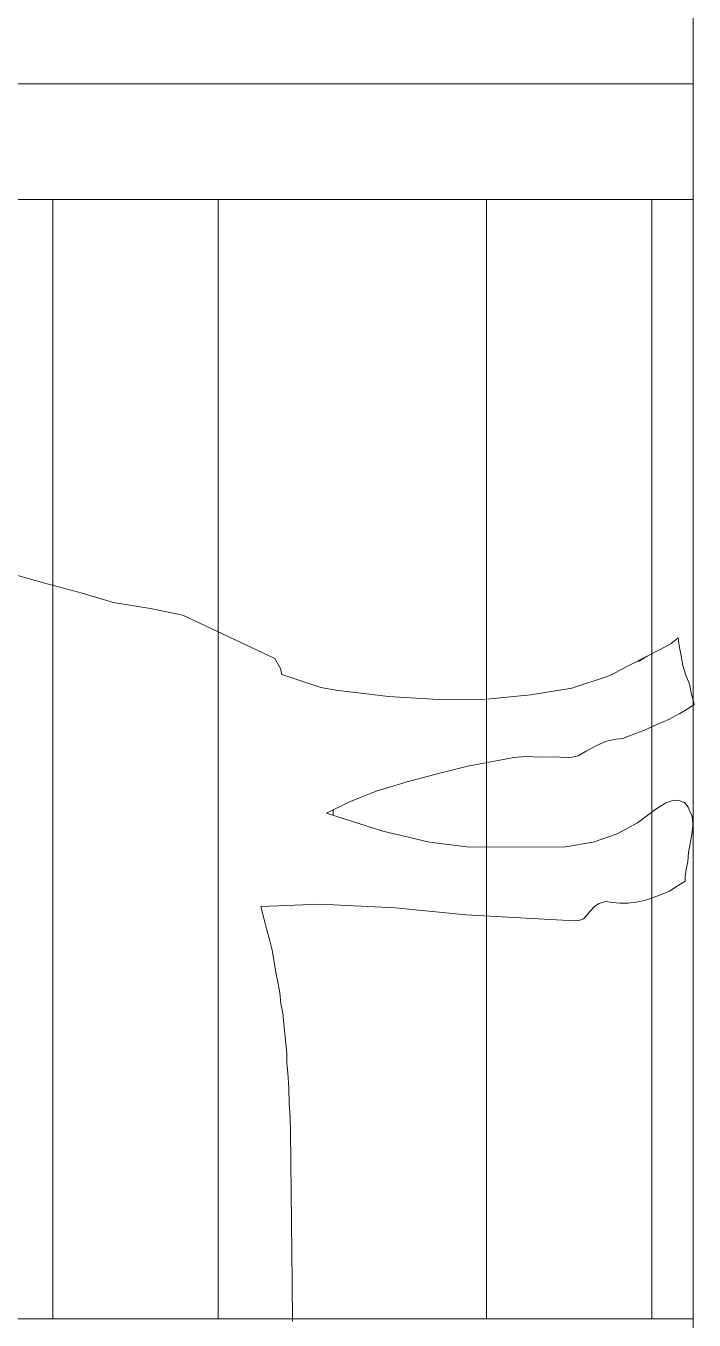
# Model space of a CAD drawing. Header units: millimetres. Extents: x 73 to 57768, y -40361 to 10065.
# Drawn here: x 3866 to 3946.9, y 8216.2 to 8372.8 of the extents above; entities that cross this region are included whole.
import ezdxf

# ---------------------------------------------------------------- set-up
doc = ezdxf.new("R2010")
doc.units = ezdxf.units.MM
doc.layers.add('pogled', color=7, linetype='Continuous', lineweight=5, true_color=0x8db1c3)

msp = doc.modelspace()

# ---------------------------------------------------------------- linework, layer by layer
at = {"layer": 'pogled'}
for p, q in [((3864.172, 8306.537), (3868.609, 8305.296)), ((3864.172, 8306.537), (3868.609, 8305.296)), ((3864.172, 8306.537), (3868.609, 8305.296)), ((3864.172, 8306.537), (3868.609, 8305.296)), ((3868.609, 8305.296), (3872.829, 8304.16)), ((3868.609, 8305.296), (3872.829, 8304.16)), ((3868.609, 8305.296), (3872.829, 8304.16)), ((3868.609, 8305.296), (3872.829, 8304.16)), ((3872.829, 8304.16), (3876.617, 8303.019)), ((3872.829, 8304.16), (3876.617, 8303.019)), ((3872.829, 8304.16), (3876.617, 8303.019)), ((3872.829, 8304.16), (3876.617, 8303.019)), ((3876.617, 8303.019), (3881.299, 8302.249)), ((3876.617, 8303.019), (3881.299, 8302.249)), ((3876.617, 8303.019), (3881.299, 8302.249)), ((3876.617, 8303.019), (3881.299, 8302.249)), ((3881.299, 8302.249), (3885.004, 8301.495)), ((3881.299, 8302.249), (3885.004, 8301.495)), ((3881.299, 8302.249), (3885.004, 8301.495)), ((3881.299, 8302.249), (3885.004, 8301.495)), ((3896.165, 8296.237), (3885.004, 8301.495)), ((3896.165, 8296.237), (3885.004, 8301.495)), ((3896.165, 8296.237), (3885.004, 8301.495)), ((3896.165, 8296.237), (3885.004, 8301.495)), ((3942.75, 8297.305), (3944.143, 8298.077)), ((3942.75, 8297.305), (3944.143, 8298.077)), ((3942.75, 8297.305), (3944.143, 8298.077)), ((3942.75, 8297.305), (3944.143, 8298.077)), ((3944.143, 8298.077), (3944.998, 8298.734)), ((3944.143, 8298.077), (3944.998, 8298.734)), ((3944.143, 8298.077), (3944.998, 8298.734)), ((3944.143, 8298.077), (3944.998, 8298.734)), ((3944.998, 8298.734), (3945.117, 8297.765)), ((3944.998, 8298.734), (3945.117, 8297.765)), ((3944.998, 8298.734), (3945.117, 8297.765)), ((3944.998, 8298.734), (3945.117, 8297.765)), ((3945.117, 8297.765), (3945.347, 8296.582)), ((3945.117, 8297.765), (3945.347, 8296.582)), ((3945.117, 8297.765), (3945.347, 8296.582)), ((3945.117, 8297.765), (3945.347, 8296.582)), ((3896.165, 8296.237), (3896.833, 8295.031)), ((3896.165, 8296.237), (3896.833, 8295.031)), ((3896.165, 8296.237), (3896.833, 8295.031)), ((3896.165, 8296.237), (3896.833, 8295.031)), ((3937.599, 8294.652), (3942.75, 8297.305)), ((3937.599, 8294.652), (3942.75, 8297.305)), ((3937.599, 8294.652), (3942.75, 8297.305)), ((3937.599, 8294.652), (3942.75, 8297.305)), ((3940.179, 8295.873), (3941.25, 8296.533)), ((3940.179, 8295.873), (3941.25, 8296.533)), ((3940.179, 8295.873), (3941.25, 8296.533)), ((3940.179, 8295.873), (3941.25, 8296.533)), ((3945.347, 8296.582), (3945.577, 8295.398)), ((3945.347, 8296.582), (3945.577, 8295.398)), ((3945.347, 8296.582), (3945.577, 8295.398)), ((3945.347, 8296.582), (3945.577, 8295.398)), ((3896.833, 8295.031), (3896.998, 8294.288)), ((3896.833, 8295.031), (3896.998, 8294.288)), ((3896.833, 8295.031), (3896.998, 8294.288)), ((3896.833, 8295.031), (3896.998, 8294.288)), ((3896.998, 8294.288), (3901.749, 8292.729)), ((3896.998, 8294.288), (3901.749, 8292.729)), ((3896.998, 8294.288), (3901.749, 8292.729)), ((3896.998, 8294.288), (3901.749, 8292.729)), ((3936.533, 8294.103), (3937.603, 8294.623)), ((3936.533, 8294.103), (3937.603, 8294.623)), ((3936.533, 8294.103), (3937.603, 8294.623)), ((3936.533, 8294.103), (3937.603, 8294.623)), ((3945.577, 8295.398), (3945.915, 8294.216)), ((3945.577, 8295.398), (3945.915, 8294.216)), ((3945.577, 8295.398), (3945.915, 8294.216)), ((3945.577, 8295.398), (3945.915, 8294.216)), ((3945.915, 8294.216), (3946.359, 8293.142)), ((3945.915, 8294.216), (3946.359, 8293.142)), ((3945.915, 8294.216), (3946.359, 8293.142)), ((3945.915, 8294.216), (3946.359, 8293.142)), ((3901.749, 8292.729), (3903.551, 8292.415)), ((3901.749, 8292.729), (3903.551, 8292.415)), ((3901.749, 8292.729), (3903.551, 8292.415)), ((3901.749, 8292.729), (3903.551, 8292.415)), ((3927.177, 8291.835), (3932.129, 8292.649)), ((3927.177, 8291.835), (3932.129, 8292.649)), ((3927.177, 8291.835), (3932.129, 8292.649)), ((3927.177, 8291.835), (3932.129, 8292.649)), ((3932.129, 8292.649), (3936.533, 8294.103)), ((3932.129, 8292.649), (3936.533, 8294.103)), ((3932.129, 8292.649), (3936.533, 8294.103)), ((3932.129, 8292.649), (3936.533, 8294.103)), ((3946.359, 8293.142), (3946.588, 8292.067)), ((3946.359, 8293.142), (3946.588, 8292.067)), ((3946.359, 8293.142), (3946.588, 8292.067)), ((3946.359, 8293.142), (3946.588, 8292.067)), ((3903.551, 8292.415), (3909.924, 8291.628)), ((3903.551, 8292.415), (3909.924, 8291.628)), ((3903.551, 8292.415), (3909.924, 8291.628)), ((3903.551, 8292.415), (3909.924, 8291.628)), ((3909.924, 8291.628), (3915.967, 8291.269)), ((3909.924, 8291.628), (3915.967, 8291.269)), ((3909.924, 8291.628), (3915.967, 8291.269)), ((3909.924, 8291.628), (3915.967, 8291.269)), ((3915.967, 8291.269), (3921.791, 8291.339)), ((3915.967, 8291.269), (3921.791, 8291.339)), ((3915.967, 8291.269), (3921.791, 8291.339)), ((3915.967, 8291.269), (3921.791, 8291.339)), ((3921.791, 8291.339), (3927.177, 8291.835)), ((3921.791, 8291.339), (3927.177, 8291.835)), ((3921.791, 8291.339), (3927.177, 8291.835)), ((3921.791, 8291.339), (3927.177, 8291.835)), ((3946.588, 8292.067), (3946.814, 8291.207)), ((3946.588, 8292.067), (3946.814, 8291.207)), ((3946.588, 8292.067), (3946.814, 8291.207)), ((3946.588, 8292.067), (3946.814, 8291.207)), ((3946.814, 8291.207), (3946.928, 8290.669)), ((3946.814, 8291.207), (3946.928, 8290.669)), ((3946.814, 8291.207), (3946.928, 8290.669)), ((3946.814, 8291.207), (3946.928, 8290.669)), ((3945.215, 8289.57), (3943.929, 8288.907)), ((3945.215, 8289.57), (3943.929, 8288.907)), ((3945.215, 8289.57), (3943.929, 8288.907)), ((3945.215, 8289.57), (3943.929, 8288.907)), ((3946.286, 8290.23), (3945.215, 8289.57)), ((3946.286, 8290.23), (3945.215, 8289.57)), ((3946.286, 8290.23), (3945.215, 8289.57)), ((3946.286, 8290.23), (3945.215, 8289.57)), ((3946.928, 8290.669), (3946.286, 8290.23)), ((3946.928, 8290.669), (3946.286, 8290.23)), ((3946.928, 8290.669), (3946.286, 8290.23)), ((3946.928, 8290.669), (3946.286, 8290.23)), ((3942.427, 8288.242), (3940.925, 8287.577)), ((3942.427, 8288.242), (3940.925, 8287.577)), ((3942.427, 8288.242), (3940.925, 8287.577)), ((3942.427, 8288.242), (3940.925, 8287.577)), ((3943.929, 8288.907), (3942.427, 8288.242)), ((3943.929, 8288.907), (3942.427, 8288.242)), ((3943.929, 8288.907), (3942.427, 8288.242)), ((3943.929, 8288.907), (3942.427, 8288.242)), ((3937.487, 8286.457), (3936.304, 8286.228)), ((3937.487, 8286.457), (3936.304, 8286.228)), ((3937.487, 8286.457), (3936.304, 8286.228)), ((3937.487, 8286.457), (3936.304, 8286.228)), ((3938.241, 8286.574), (3937.487, 8286.457)), ((3938.241, 8286.574), (3937.487, 8286.457)), ((3938.241, 8286.574), (3937.487, 8286.457)), ((3938.241, 8286.574), (3937.487, 8286.457)), ((3939.422, 8287.02), (3938.241, 8286.574)), ((3939.422, 8287.02), (3938.241, 8286.574)), ((3939.422, 8287.02), (3938.241, 8286.574)), ((3939.422, 8287.02), (3938.241, 8286.574)), ((3940.925, 8287.577), (3939.422, 8287.02)), ((3940.925, 8287.577), (3939.422, 8287.02)), ((3940.925, 8287.577), (3939.422, 8287.02)), ((3940.925, 8287.577), (3939.422, 8287.02)), ((3933.838, 8285.012), (3932.874, 8284.461)), ((3933.838, 8285.012), (3932.874, 8284.461)), ((3933.838, 8285.012), (3932.874, 8284.461)), ((3933.838, 8285.012), (3932.874, 8284.461)), ((3935.016, 8285.673), (3933.838, 8285.012)), ((3935.016, 8285.673), (3933.838, 8285.012)), ((3935.016, 8285.673), (3933.838, 8285.012)), ((3935.016, 8285.673), (3933.838, 8285.012)), ((3936.304, 8286.228), (3935.016, 8285.673)), ((3936.304, 8286.228), (3935.016, 8285.673)), ((3936.304, 8286.228), (3935.016, 8285.673)), ((3936.304, 8286.228), (3935.016, 8285.673)), ((3919.515, 8283.223), (3915.967, 8282.318)), ((3919.515, 8283.223), (3915.967, 8282.318)), ((3919.515, 8283.223), (3915.967, 8282.318)), ((3919.515, 8283.223), (3915.967, 8282.318)), ((3922.744, 8283.801), (3919.515, 8283.223)), ((3922.744, 8283.801), (3919.515, 8283.223)), ((3922.744, 8283.801), (3919.515, 8283.223)), ((3922.744, 8283.801), (3919.515, 8283.223)), ((3925.111, 8284.26), (3922.744, 8283.801)), ((3925.111, 8284.26), (3922.744, 8283.801)), ((3925.111, 8284.26), (3922.744, 8283.801)), ((3925.111, 8284.26), (3922.744, 8283.801)), ((3926.511, 8284.385), (3925.111, 8284.26)), ((3926.511, 8284.385), (3925.111, 8284.26)), ((3926.511, 8284.385), (3925.111, 8284.26)), ((3926.511, 8284.385), (3925.111, 8284.26)), ((3928.346, 8284.299), (3926.511, 8284.385)), ((3928.346, 8284.299), (3926.511, 8284.385)), ((3928.346, 8284.299), (3926.511, 8284.385)), ((3928.346, 8284.299), (3926.511, 8284.385)), ((3930.179, 8284.321), (3928.346, 8284.299)), ((3930.179, 8284.321), (3928.346, 8284.299)), ((3930.179, 8284.321), (3928.346, 8284.299)), ((3930.179, 8284.321), (3928.346, 8284.299)), ((3931.798, 8284.232), (3930.179, 8284.321)), ((3931.798, 8284.232), (3930.179, 8284.321)), ((3931.798, 8284.232), (3930.179, 8284.321)), ((3931.798, 8284.232), (3930.179, 8284.321)), ((3932.874, 8284.461), (3931.798, 8284.232)), ((3932.874, 8284.461), (3931.798, 8284.232)), ((3932.874, 8284.461), (3931.798, 8284.232)), ((3932.874, 8284.461), (3931.798, 8284.232)), ((3915.967, 8282.318), (3912.204, 8281.302)), ((3915.967, 8282.318), (3912.204, 8281.302)), ((3915.967, 8282.318), (3912.204, 8281.302)), ((3915.967, 8282.318), (3912.204, 8281.302)), ((3908.443, 8280.178), (3905.115, 8278.844)), ((3908.443, 8280.178), (3905.115, 8278.844)), ((3908.443, 8280.178), (3905.115, 8278.844)), ((3908.443, 8280.178), (3905.115, 8278.844)), ((3912.204, 8281.302), (3908.443, 8280.178)), ((3912.204, 8281.302), (3908.443, 8280.178)), ((3912.204, 8281.302), (3908.443, 8280.178)), ((3912.204, 8281.302), (3908.443, 8280.178)), ((3905.115, 8278.844), (3902.435, 8277.518)), ((3905.115, 8278.844), (3902.435, 8277.518)), ((3905.115, 8278.844), (3902.435, 8277.518)), ((3905.115, 8278.844), (3902.435, 8277.518)), ((3942.308, 8277.995), (3943.486, 8278.764)), ((3942.308, 8277.995), (3943.486, 8278.764)), ((3942.308, 8277.995), (3943.486, 8278.764)), ((3942.308, 8277.995), (3943.486, 8278.764)), ((3943.486, 8278.764), (3944.452, 8279.099)), ((3943.486, 8278.764), (3944.452, 8279.099)), ((3943.486, 8278.764), (3944.452, 8279.099)), ((3943.486, 8278.764), (3944.452, 8279.099)), ((3944.452, 8279.099), (3945.208, 8279)), ((3944.452, 8279.099), (3945.208, 8279)), ((3944.452, 8279.099), (3945.208, 8279)), ((3944.452, 8279.099), (3945.208, 8279)), ((3945.208, 8279), (3945.75, 8278.791)), ((3945.208, 8279), (3945.75, 8278.791)), ((3945.208, 8279), (3945.75, 8278.791)), ((3945.208, 8279), (3945.75, 8278.791)), ((3945.75, 8278.791), (3946.188, 8278.257)), ((3945.75, 8278.791), (3946.188, 8278.257)), ((3945.75, 8278.791), (3946.188, 8278.257)), ((3945.75, 8278.791), (3946.188, 8278.257)), ((3902.435, 8277.518), (3909.255, 8275.335)), ((3902.435, 8277.518), (3909.255, 8275.335)), ((3902.435, 8277.518), (3909.255, 8275.335)), ((3902.435, 8277.518), (3909.255, 8275.335)), ((3903.227, 8277.265), (3903.242, 8277.918)), ((3903.227, 8277.265), (3903.242, 8277.918)), ((3903.227, 8277.265), (3903.242, 8277.918)), ((3903.227, 8277.265), (3903.242, 8277.918)), ((3940.063, 8276.35), (3942.308, 8277.995)), ((3940.063, 8276.35), (3942.308, 8277.995)), ((3940.063, 8276.35), (3942.308, 8277.995)), ((3940.063, 8276.35), (3942.308, 8277.995)), ((3946.188, 8278.257), (3946.41, 8277.72)), ((3946.188, 8278.257), (3946.41, 8277.72)), ((3946.188, 8278.257), (3946.41, 8277.72)), ((3946.188, 8278.257), (3946.41, 8277.72)), ((3946.41, 8277.72), (3946.631, 8277.292)), ((3946.41, 8277.72), (3946.631, 8277.292)), ((3946.41, 8277.72), (3946.631, 8277.292)), ((3946.41, 8277.72), (3946.631, 8277.292)), ((3946.631, 8277.292), (3946.744, 8276.862)), ((3946.631, 8277.292), (3946.744, 8276.862)), ((3946.631, 8277.292), (3946.744, 8276.862)), ((3946.631, 8277.292), (3946.744, 8276.862)), ((3937.598, 8275.027), (3940.063, 8276.35)), ((3937.598, 8275.027), (3940.063, 8276.35)), ((3937.598, 8275.027), (3940.063, 8276.35)), ((3937.598, 8275.027), (3940.063, 8276.35)), ((3946.754, 8275.999), (3946.659, 8274.919)), ((3946.754, 8275.999), (3946.659, 8274.919)), ((3946.754, 8275.999), (3946.659, 8274.919)), ((3946.754, 8275.999), (3946.659, 8274.919)), ((3946.744, 8276.862), (3946.754, 8275.999)), ((3946.744, 8276.862), (3946.754, 8275.999)), ((3946.744, 8276.862), (3946.754, 8275.999)), ((3946.744, 8276.862), (3946.754, 8275.999)), ((3909.255, 8275.335), (3914.88, 8274)), ((3909.255, 8275.335), (3914.88, 8274)), ((3909.255, 8275.335), (3914.88, 8274)), ((3909.255, 8275.335), (3914.88, 8274)), ((3914.88, 8274), (3919.74, 8273.411)), ((3914.88, 8274), (3919.74, 8273.411)), ((3914.88, 8274), (3919.74, 8273.411)), ((3914.88, 8274), (3919.74, 8273.411)), ((3931.362, 8273.442), (3934.699, 8274.021)), ((3931.362, 8273.442), (3934.699, 8274.021)), ((3931.362, 8273.442), (3934.699, 8274.021)), ((3931.362, 8273.442), (3934.699, 8274.021)), ((3934.699, 8274.021), (3937.598, 8275.027)), ((3934.699, 8274.021), (3937.598, 8275.027)), ((3934.699, 8274.021), (3937.598, 8275.027)), ((3934.699, 8274.021), (3937.598, 8275.027)), ((3946.456, 8273.838), (3946.254, 8272.757)), ((3946.456, 8273.838), (3946.254, 8272.757)), ((3946.456, 8273.838), (3946.254, 8272.757)), ((3946.456, 8273.838), (3946.254, 8272.757)), ((3946.659, 8274.919), (3946.456, 8273.838)), ((3946.659, 8274.919), (3946.456, 8273.838)), ((3946.659, 8274.919), (3946.456, 8273.838)), ((3946.659, 8274.919), (3946.456, 8273.838)), ((3919.74, 8273.411), (3931.362, 8273.442)), ((3919.74, 8273.411), (3931.362, 8273.442)), ((3919.74, 8273.411), (3931.362, 8273.442)), ((3919.74, 8273.411), (3931.362, 8273.442)), ((3946.254, 8272.757), (3946.159, 8271.678)), ((3946.254, 8272.757), (3946.159, 8271.678)), ((3946.254, 8272.757), (3946.159, 8271.678)), ((3946.254, 8272.757), (3946.159, 8271.678)), ((3945.955, 8270.705), (3945.857, 8269.841)), ((3945.955, 8270.705), (3945.857, 8269.841)), ((3945.955, 8270.705), (3945.857, 8269.841)), ((3945.955, 8270.705), (3945.857, 8269.841)), ((3946.159, 8271.678), (3945.955, 8270.705)), ((3946.159, 8271.678), (3945.955, 8270.705)), ((3946.159, 8271.678), (3945.955, 8270.705)), ((3946.159, 8271.678), (3945.955, 8270.705)), ((3945.864, 8269.301), (3945.007, 8268.752)), ((3945.864, 8269.301), (3945.007, 8268.752)), ((3945.864, 8269.301), (3945.007, 8268.752)), ((3945.864, 8269.301), (3945.007, 8268.752)), ((3945.857, 8269.841), (3945.864, 8269.301)), ((3945.857, 8269.841), (3945.864, 8269.301)), ((3945.857, 8269.841), (3945.864, 8269.301)), ((3945.857, 8269.841), (3945.864, 8269.301)), ((3943.937, 8268.092), (3942.649, 8267.537)), ((3943.937, 8268.092), (3942.649, 8267.537)), ((3943.937, 8268.092), (3942.649, 8267.537)), ((3943.937, 8268.092), (3942.649, 8267.537)), ((3945.007, 8268.752), (3943.937, 8268.092)), ((3945.007, 8268.752), (3943.937, 8268.092)), ((3945.007, 8268.752), (3943.937, 8268.092)), ((3945.007, 8268.752), (3943.937, 8268.092)), ((3901.596, 8266.507), (3894.481, 8266.207)), ((3901.596, 8266.507), (3894.481, 8266.207)), ((3901.596, 8266.507), (3894.481, 8266.207)), ((3901.596, 8266.507), (3894.481, 8266.207)), ((3894.481, 8266.207), (3894.821, 8264.809)), ((3894.481, 8266.207), (3894.821, 8264.809)), ((3894.481, 8266.207), (3894.821, 8264.809)), ((3894.481, 8266.207), (3894.821, 8264.809)), ((3910.768, 8266.078), (3901.596, 8266.507)), ((3910.768, 8266.078), (3901.596, 8266.507)), ((3910.768, 8266.078), (3901.596, 8266.507)), ((3910.768, 8266.078), (3901.596, 8266.507)), ((3919.299, 8265.209), (3910.768, 8266.078)), ((3919.299, 8265.209), (3910.768, 8266.078)), ((3919.299, 8265.209), (3910.768, 8266.078)), ((3919.299, 8265.209), (3910.768, 8266.078)), ((3934.899, 8266.258), (3934.366, 8265.713)), ((3934.899, 8266.258), (3934.366, 8265.713)), ((3934.899, 8266.258), (3934.366, 8265.713)), ((3934.899, 8266.258), (3934.366, 8265.713)), ((3935.434, 8266.588), (3934.899, 8266.258)), ((3935.434, 8266.588), (3934.899, 8266.258)), ((3935.434, 8266.588), (3934.899, 8266.258)), ((3935.434, 8266.588), (3934.899, 8266.258)), ((3936.187, 8266.813), (3935.434, 8266.588)), ((3936.187, 8266.813), (3935.434, 8266.588)), ((3936.187, 8266.813), (3935.434, 8266.588)), ((3936.187, 8266.813), (3935.434, 8266.588)), ((3937.051, 8266.716), (3936.187, 8266.813)), ((3937.051, 8266.716), (3936.187, 8266.813)), ((3937.051, 8266.716), (3936.187, 8266.813)), ((3937.051, 8266.716), (3936.187, 8266.813)), ((3937.915, 8266.618), (3937.051, 8266.716)), ((3937.915, 8266.618), (3937.051, 8266.716)), ((3937.915, 8266.618), (3937.051, 8266.716)), ((3937.915, 8266.618), (3937.051, 8266.716)), ((3938.885, 8266.63), (3937.915, 8266.618)), ((3938.885, 8266.63), (3937.915, 8266.618)), ((3938.885, 8266.63), (3937.915, 8266.618)), ((3938.885, 8266.63), (3937.915, 8266.618)), ((3939.962, 8266.75), (3938.885, 8266.63)), ((3939.962, 8266.75), (3938.885, 8266.63)), ((3939.962, 8266.75), (3938.885, 8266.63)), ((3939.962, 8266.75), (3938.885, 8266.63)), ((3941.038, 8266.979), (3939.962, 8266.75)), ((3941.038, 8266.979), (3939.962, 8266.75)), ((3941.038, 8266.979), (3939.962, 8266.75)), ((3941.038, 8266.979), (3939.962, 8266.75)), ((3942.649, 8267.537), (3941.038, 8266.979)), ((3942.649, 8267.537), (3941.038, 8266.979)), ((3942.649, 8267.537), (3941.038, 8266.979)), ((3942.649, 8267.537), (3941.038, 8266.979)), ((3894.821, 8264.809), (3895.16, 8263.519)), ((3894.821, 8264.809), (3895.16, 8263.519)), ((3894.821, 8264.809), (3895.16, 8263.519)), ((3894.821, 8264.809), (3895.16, 8263.519)), ((3932.44, 8264.503), (3919.299, 8265.209)), ((3932.44, 8264.503), (3919.299, 8265.209)), ((3932.44, 8264.503), (3919.299, 8265.209)), ((3932.44, 8264.503), (3919.299, 8265.209)), ((3932.979, 8264.51), (3932.44, 8264.503)), ((3932.979, 8264.51), (3932.44, 8264.503)), ((3932.979, 8264.51), (3932.44, 8264.503)), ((3932.979, 8264.51), (3932.44, 8264.503)), ((3933.515, 8264.732), (3932.979, 8264.51)), ((3933.515, 8264.732), (3932.979, 8264.51)), ((3933.515, 8264.732), (3932.979, 8264.51)), ((3933.515, 8264.732), (3932.979, 8264.51)), ((3933.942, 8265.168), (3933.515, 8264.732)), ((3933.942, 8265.168), (3933.515, 8264.732)), ((3933.942, 8265.168), (3933.515, 8264.732)), ((3933.942, 8265.168), (3933.515, 8264.732)), ((3934.366, 8265.713), (3933.942, 8265.168)), ((3934.366, 8265.713), (3933.942, 8265.168)), ((3934.366, 8265.713), (3933.942, 8265.168)), ((3934.366, 8265.713), (3933.942, 8265.168)), ((3895.16, 8263.519), (3895.499, 8262.228)), ((3895.16, 8263.519), (3895.499, 8262.228)), ((3895.16, 8263.519), (3895.499, 8262.228)), ((3895.16, 8263.519), (3895.499, 8262.228)), ((3895.499, 8262.228), (3895.838, 8260.938)), ((3895.499, 8262.228), (3895.838, 8260.938)), ((3895.499, 8262.228), (3895.838, 8260.938)), ((3895.499, 8262.228), (3895.838, 8260.938)), ((3895.838, 8260.938), (3896.071, 8259.539)), ((3895.838, 8260.938), (3896.071, 8259.539)), ((3895.838, 8260.938), (3896.071, 8259.539)), ((3895.838, 8260.938), (3896.071, 8259.539)), ((3896.071, 8259.539), (3896.302, 8258.247)), ((3896.071, 8259.539), (3896.302, 8258.247)), ((3896.071, 8259.539), (3896.302, 8258.247)), ((3896.071, 8259.539), (3896.302, 8258.247)), ((3896.302, 8258.247), (3896.532, 8257.064)), ((3896.302, 8258.247), (3896.532, 8257.064)), ((3896.302, 8258.247), (3896.532, 8257.064)), ((3896.302, 8258.247), (3896.532, 8257.064)), ((3896.532, 8257.064), (3896.763, 8255.772)), ((3896.532, 8257.064), (3896.763, 8255.772)), ((3896.532, 8257.064), (3896.763, 8255.772)), ((3896.532, 8257.064), (3896.763, 8255.772)), ((3896.763, 8255.772), (3896.886, 8254.48)), ((3896.763, 8255.772), (3896.886, 8254.48)), ((3896.763, 8255.772), (3896.886, 8254.48)), ((3896.763, 8255.772), (3896.886, 8254.48)), ((3896.886, 8254.48), (3897.116, 8253.296)), ((3896.886, 8254.48), (3897.116, 8253.296)), ((3896.886, 8254.48), (3897.116, 8253.296)), ((3896.886, 8254.48), (3897.116, 8253.296)), ((3897.116, 8253.296), (3897.239, 8252.003)), ((3897.116, 8253.296), (3897.239, 8252.003)), ((3897.116, 8253.296), (3897.239, 8252.003)), ((3897.116, 8253.296), (3897.239, 8252.003)), ((3897.239, 8252.003), (3897.361, 8250.818)), ((3897.239, 8252.003), (3897.361, 8250.818)), ((3897.239, 8252.003), (3897.361, 8250.818)), ((3897.239, 8252.003), (3897.361, 8250.818)), ((3897.361, 8250.818), (3897.483, 8249.634)), ((3897.361, 8250.818), (3897.483, 8249.634)), ((3897.361, 8250.818), (3897.483, 8249.634)), ((3897.361, 8250.818), (3897.483, 8249.634)), ((3897.483, 8249.634), (3897.605, 8248.449)), ((3897.483, 8249.634), (3897.605, 8248.449)), ((3897.483, 8249.634), (3897.605, 8248.449)), ((3897.483, 8249.634), (3897.605, 8248.449)), ((3897.605, 8248.449), (3897.62, 8247.262)), ((3897.605, 8248.449), (3897.62, 8247.262)), ((3897.605, 8248.449), (3897.62, 8247.262)), ((3897.605, 8248.449), (3897.62, 8247.262)), ((3897.62, 8247.262), (3897.742, 8246.078)), ((3897.62, 8247.262), (3897.742, 8246.078)), ((3897.62, 8247.262), (3897.742, 8246.078)), ((3897.62, 8247.262), (3897.742, 8246.078)), ((3897.742, 8246.078), (3897.871, 8244.246)), ((3897.742, 8246.078), (3897.871, 8244.246)), ((3897.742, 8246.078), (3897.871, 8244.246)), ((3897.742, 8246.078), (3897.871, 8244.246)), ((3897.871, 8244.246), (3897.893, 8242.412)), ((3897.871, 8244.246), (3897.893, 8242.412)), ((3897.871, 8244.246), (3897.893, 8242.412)), ((3897.871, 8244.246), (3897.893, 8242.412)), ((3897.893, 8242.412), (3898.022, 8240.688)), ((3897.893, 8242.412), (3898.022, 8240.688)), ((3897.893, 8242.412), (3898.022, 8240.688)), ((3897.893, 8242.412), (3898.022, 8240.688)), ((3898.022, 8240.688), (3898.042, 8238.963)), ((3898.022, 8240.688), (3898.042, 8238.963)), ((3898.022, 8240.688), (3898.042, 8238.963)), ((3898.022, 8240.688), (3898.042, 8238.963)), ((3898.042, 8238.963), (3898.26, 8220.739)), ((3898.042, 8238.963), (3898.26, 8220.739)), ((3898.042, 8238.963), (3898.26, 8220.739)), ((3898.042, 8238.963), (3898.26, 8220.739)), ((3898.26, 8220.739), (3898.28, 8219.121)), ((3898.26, 8220.739), (3898.28, 8219.121)), ((3898.26, 8220.739), (3898.28, 8219.121)), ((3898.26, 8220.739), (3898.28, 8219.121)), ((3898.28, 8219.121), (3898.299, 8217.504)), ((3898.28, 8219.121), (3898.299, 8217.504)), ((3898.28, 8219.121), (3898.299, 8217.504)), ((3898.28, 8219.121), (3898.299, 8217.504)), ((3898.299, 8217.504), (3898.317, 8215.994)), ((3898.299, 8217.504), (3898.317, 8215.994)), ((3898.299, 8217.504), (3898.317, 8215.994)), ((3898.299, 8217.504), (3898.317, 8215.994))]:
    msp.add_line(p, q, dxfattribs=at)
at = {"layer": 'pogled', "ltscale": 5}
msp.add_lwpolyline([(3946.804, 7805.822), (3946.804, 8365.822), (3946.804, 8613.079)], dxfattribs=at)
at = {"layer": 'pogled'}
for points in [[(3946.804, 8365.822), (3811.804, 8365.822)], [(3946.804, 8351.822), (3811.804, 8351.822)], [(3869.304, 8351.822), (3869.304, 8216.308)], [(3889.304, 8351.822), (3889.304, 8216.308)], [(3921.804, 8351.822), (3921.804, 8216.308)], [(3941.804, 8351.822), (3941.804, 8216.308)], [(3941.804, 8242.308), (3941.804, 8216.308)], [(3946.804, 8216.308), (3811.804, 8216.308)], [(3946.804, 8216.308), (3946.804, 8202.308)]]:
    msp.add_lwpolyline(points, dxfattribs=at)

doc.saveas('drawing.dxf')
